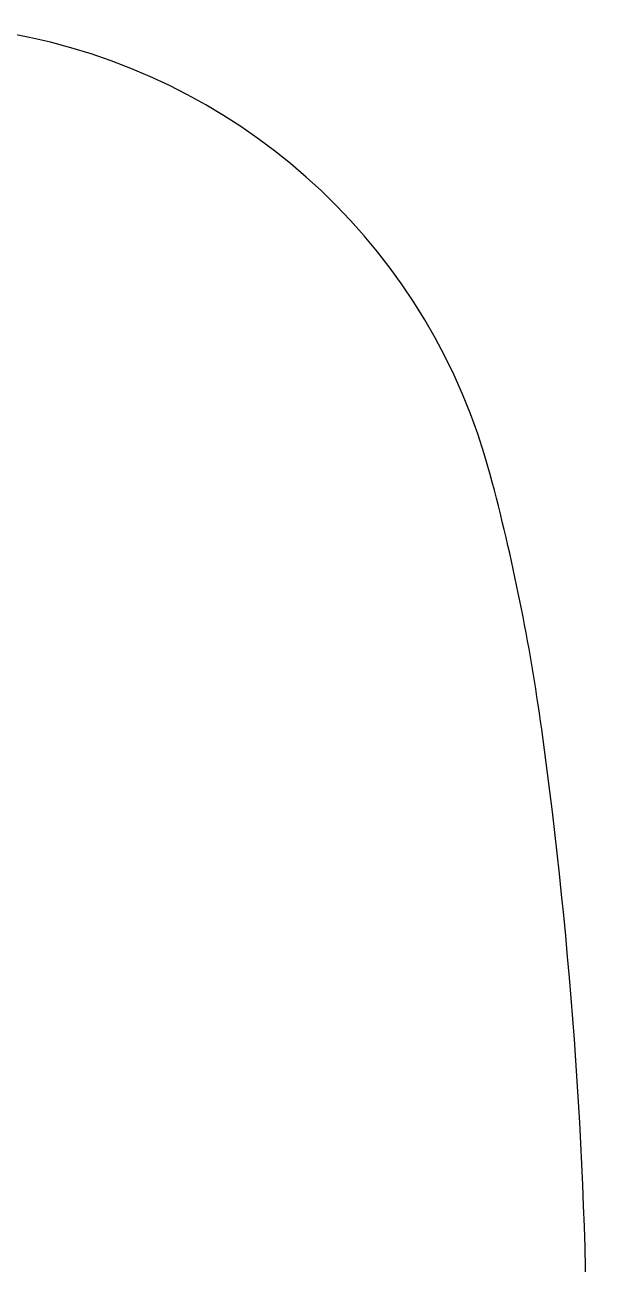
# Model space of a CAD drawing. Extents: x 528 to 612, y 788 to 934.
# Drawn here: x 582.228 to 583.074, y 808.183 to 809.969 of the extents above; entities that cross this region are included whole.
import ezdxf

# ---------------------------------------------------------------- set-up
doc = ezdxf.new("R2010")
doc.units = 0
doc.header["$MEASUREMENT"] = 0
doc.layers.add('1', color=4, linetype='Continuous')

# ---------------------------------------------------------------- blocks, each defined once
blk = doc.blocks.new('HSSCP')
at = {"layer": '1', "color": 4}
for points in [[(4.3838, 0.9127), (4.1009, 0.9726), (3.8131, 1.0065), (3.524, 1.014)], [(5.0477, 0.2832), (4.9625, 0.6012), (4.7059, 0.8445), (4.3838, 0.9127)], [(5.1219, -0.0837), (5.1048, 0.04), (5.0801, 0.1626), (5.0477, 0.2832)], [(5.1219, -1.9962), (5.2094, -1.3617), (5.2094, -0.7182), (5.1219, -0.0837)]]:
    blk.add_open_spline(points, degree=3, dxfattribs=at)
blk = doc.blocks.new('2018 FLASH')
at = {"layer": '1', "linetype": 'Continuous', "lineweight": 25}
blk.add_open_spline([(58.5617, 3.5438), (58.3106, 3.788), (57.7579, 4.3255), (57.113, 4.9526), (56.6272, 5.4251), (56.3507, 5.6938), (56.1463, 5.893), (56.0194, 6.0159), (55.967, 6.0654), (55.9163, 6.1107), (55.8062, 6.2043), (55.6325, 6.3349), (55.3854, 6.4858), (55.1249, 6.6118), (54.8535, 6.7122), (54.646, 6.7667), (54.5095, 6.7942), (54.4462, 6.8055), (54.3828, 6.8154), (54.3192, 6.824), (54.2554, 6.8312), (54.1915, 6.837), (54.1274, 6.8415), (54.0632, 6.8445), (54.0106, 6.8461), (53.9547, 6.8461), (53.8803, 6.8462), (53.7605, 6.8463), (53.5953, 6.8463), (53.3847, 6.8464), (53.1286, 6.8464), (52.7113, 6.8464), (52.1737, 6.8464), (51.5568, 6.8464), (51.0173, 6.8464), (50.0094, 6.8464), (48.6997, 6.8464), (47.2547, 6.8464), (46.3868, 6.8464), (45.9364, 6.8464), (45.743, 6.8463), (45.6068, 6.8464), (45.5103, 6.8465), (45.4139, 6.8461), (45.2615, 6.8417), (45.0374, 6.8201), (44.7849, 6.7707), (44.5681, 6.71), (44.3862, 6.6459), (44.179, 6.5577), (43.9509, 6.4382), (43.7488, 6.3058), (43.5958, 6.1889), (43.5049, 6.1122), (43.4339, 6.0475), (43.3866, 6.0026), (43.3336, 5.9511), (43.264, 5.8833), (43.1034, 5.7272), (42.8543, 5.4848), (42.4749, 5.1159), (42.1985, 4.8472), (42.0332, 4.6863)], degree=3, knots=[0, 0, 0, 0, 0.0567867, 0.1250078, 0.1458425, 0.1666771, 0.1875117, 0.1921187, 0.1953245, 0.1991991, 0.2031373, 0.2187574, 0.2343819, 0.2499978, 0.2656034, 0.2812376, 0.2847156, 0.2881884, 0.2916576, 0.2951249, 0.2985919, 0.3020602, 0.3055314, 0.3090071, 0.3124889, 0.3140551, 0.3180756, 0.3245504, 0.3334795, 0.3448629, 0.3587007, 0.3749927, 0.4125235, 0.4458684, 0.4750274, 0.5000006, 0.609284, 0.687381, 0.7342918, 0.7500162, 0.7604151, 0.7656422, 0.7721002, 0.7760595, 0.7812678, 0.796818, 0.8125087, 0.8229079, 0.8333087, 0.8437546, 0.8593966, 0.8749938, 0.8828558, 0.8906185, 0.8942657, 0.8984312, 0.9011851, 0.9062441, 0.9141989, 0.9374961, 0.9625977, 1, 1, 1, 1], dxfattribs=at)
at = {"layer": '1', "color": 3}
blk.add_blockref('HSSCP', (49.886, 4.1185), dxfattribs=at)

msp = doc.modelspace()

# ---------------------------------------------------------------- block references
at = {"layer": '1'}
msp.add_blockref('2018 FLASH', (527.9647, 804.9191), dxfattribs=at)

doc.saveas('drawing.dxf')
